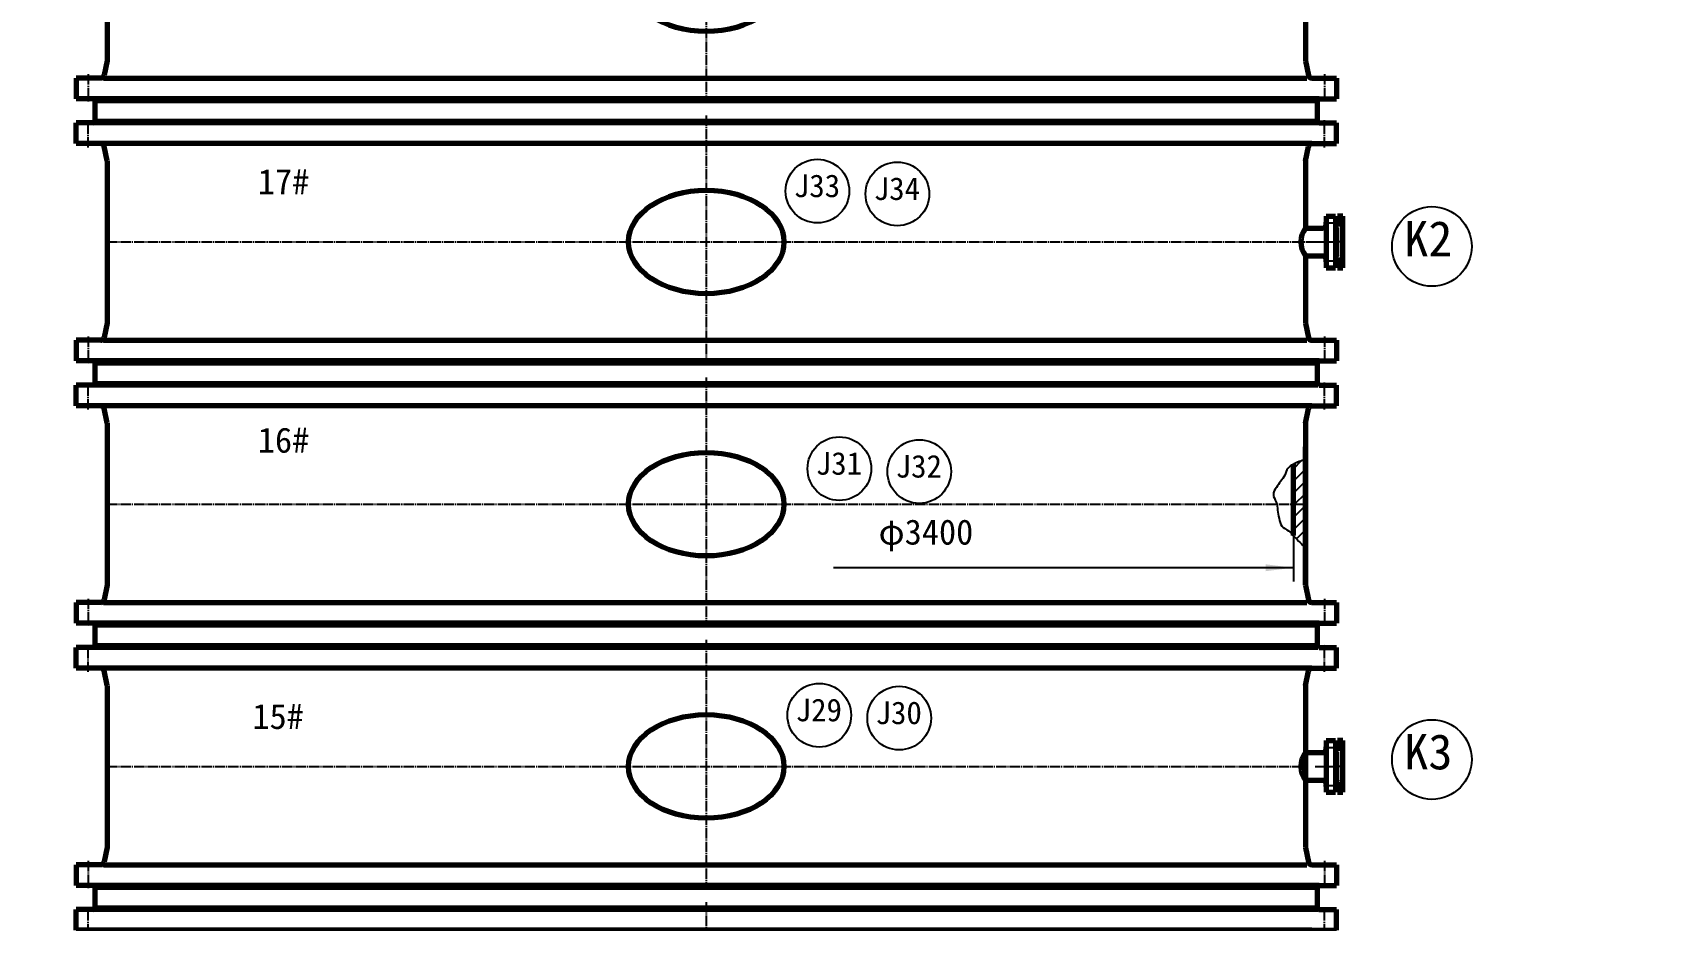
# Model space of a CAD drawing. Header units: millimetres. Extents: x -12040 to 11740, y -16820 to 16820.
# Drawn here: x -7105 to -2352, y 3687 to 6259 of the extents above; entities that cross this region are included whole.
import ezdxf

# ---------------------------------------------------------------- set-up
doc = ezdxf.new("R2010")
doc.units = ezdxf.units.MM
doc.linetypes.add('EB_DASHDOT', pattern=[39, 30, -3, 3, -3])
for name, color, linetype, lineweight in [('CAXA0', 7, 'Continuous', 70), ('CAXA1', 1, 'EB_DASHDOT', 25), ('CAXA3', 7, 'Continuous', 25), ('CAXA4', 3, 'Continuous', 25), ('CAXA5', 4, 'Continuous', 25)]:
    doc.layers.add(name, color=color, linetype=linetype, lineweight=lineweight)
doc.styles.add('TextStyle0', font='SIMFANG.TTF', dxfattribs={"width": 0.931973})
doc.styles.add('UserTxtStyle1', font='SIMFANG.TTF')
doc.styles.add('UserTxtStyle2', font='SIMFANG.TTF')
doc.styles.add('标准', font='SIMFANG.TTF')
doc.dimstyles.new('标准', dxfattribs={"dimscale": 20, "dimtxt": 3.5, "dimasz": 4, "dimexe": 2, "dimexo": 0, "dimtad": 1, "dimdsep": 46, "dimtxsty": '标准', "dimcen": 0, "dimdle": 6, "dimaunit": 1, "dimazin": 2, "dimtfac": 1, "dimtdec": 3, "dimtmove": 0, "dimatfit": 3, "dimfxl": 0, "dimtolj": 1, "dimtzin": 0, "dimarcsym": 0})

# ---------------------------------------------------------------- blocks, each defined once
blk = doc.blocks.new('CAXBLOCK43', base_point=(-5155.2, 3022.4))
at = {"layer": 'CAXA0'}
for p, q in [((-6980.2, 3657.4), (-6980.2, 3717.4)), ((-3385.2, 3717.4), (-6980.2, 3717.4)), ((-6925.2, 3722.4), (-3385.2, 3722.4)), ((-3380.2, 3717.4), (-3330.2, 3717.4)), ((-3330.2, 3657.4), (-3330.2, 3717.4)), ((-3402, 3657.4), (-6980.2, 3657.4)), ((-6890.2, 3607.4), (-6898.6, 3649.3)), ((-3420.2, 3607.4), (-3411.8, 3649.3)), ((-3402, 3657.4), (-3330.2, 3657.4)), ((-6890.2, 3607.4), (-6890.2, 3137.4)), ((-3420.2, 3607.4), (-3420.2, 3137.4)), ((-6890.2, 3137.4), (-6898.6, 3095.4)), ((-3420.2, 3137.4), (-3411.8, 3095.4)), ((-6980.2, 3087.4), (-6980.2, 3027.4)), ((-6908.4, 3087.4), (-6980.2, 3087.4)), ((-3402, 3087.4), (-3330.2, 3087.4)), ((-3330.2, 3087.4), (-3330.2, 3027.4)), ((-3380.2, 3027.4), (-6980.2, 3027.4)), ((-6925.2, 3022.4), (-3385.2, 3022.4)), ((-3380.2, 3027.4), (-3330.2, 3027.4))]:
    blk.add_line(p, q, dxfattribs=at)
for centre, radius, start, end in [((-6930.2, 3722.4), 5, 270, 360), ((-3380.2, 3722.4), 5, 180, 270), ((-6908.4, 3647.4), 10, 11.3099, 90), ((-3402, 3647.4), 10, 90, 168.6901), ((-6908.4, 3097.4), 10, 270, 348.6901), ((-3402, 3097.4), 10, 191.3099, 270), ((-6930.2, 3022.4), 5, 0, 90), ((-3380.2, 3022.4), 5, 90, 180)]:
    blk.add_arc(centre, radius, start, end, dxfattribs=at)
blk.add_ellipse((-5155.2, 3372.4), major_axis=(225, 0), ratio=0.666667, dxfattribs=at)
at = {"layer": 'CAXA1'}
for p, q in [((-6945.2, 3646.4), (-6945.2, 3724.9)), ((-5155.2, 3739.3), (-5155.2, 3022.4)), ((-3365.2, 3646.4), (-3365.2, 3724.9)), ((-6890.2, 3372.4), (-3420.2, 3372.4)), ((-6945.2, 3098.3), (-6945.2, 3019.9)), ((-3365.2, 3098.3), (-3365.2, 3019.9))]:
    blk.add_line(p, q, dxfattribs=at)
at = {"layer": 'CAXA3'}
for p, q in [((-6900.2, 3657.4), (-6908.4, 3657.4)), ((-6898.6, 3649.3), (-6900.2, 3657.4)), ((-3411.8, 3649.3), (-3410.2, 3657.4)), ((-3410.2, 3657.4), (-3402, 3657.4)), ((-6898.6, 3095.4), (-6900.2, 3087.4)), ((-3411.8, 3095.4), (-3410.2, 3087.4)), ((-3410.2, 3087.4), (-3402, 3087.4))]:
    blk.add_line(p, q, dxfattribs=at)
at = {"layer": 'CAXA3', "linetype": 'Continuous', "lineweight": 70}
blk.add_line((-6900.2, 3087.4), (-3416, 3087.4), dxfattribs=at)
blk = doc.blocks.new('CAXBLOCK44', base_point=(-5155.2, 3782.4))
at = {"layer": 'CAXA0'}
for p, q in [((-6980.2, 4417.4), (-6980.2, 4477.4)), ((-3385.2, 4477.4), (-6980.2, 4477.4)), ((-6925.2, 4482.4), (-3385.2, 4482.4)), ((-3380.2, 4477.4), (-3330.2, 4477.4)), ((-3330.2, 4417.4), (-3330.2, 4477.4)), ((-3402, 4417.4), (-6980.2, 4417.4)), ((-6890.2, 4367.4), (-6898.6, 4409.3)), ((-3420.2, 4367.4), (-3411.8, 4409.3)), ((-3402, 4417.4), (-3330.2, 4417.4)), ((-6890.2, 4367.4), (-6890.2, 3897.4)), ((-3420.2, 4367.4), (-3420.2, 3897.4)), ((-6890.2, 3897.4), (-6898.6, 3855.4)), ((-3420.2, 3897.4), (-3411.8, 3855.4)), ((-6980.2, 3847.4), (-6980.2, 3787.4)), ((-6908.4, 3847.4), (-6980.2, 3847.4)), ((-3402, 3847.4), (-3330.2, 3847.4)), ((-3330.2, 3847.4), (-3330.2, 3787.4)), ((-3380.2, 3787.4), (-6980.2, 3787.4)), ((-6925.2, 3782.4), (-3385.2, 3782.4)), ((-3380.2, 3787.4), (-3330.2, 3787.4))]:
    blk.add_line(p, q, dxfattribs=at)
for centre, radius, start, end in [((-6930.2, 4482.4), 5, 270, 360), ((-3380.2, 4482.4), 5, 180, 270), ((-6908.4, 4407.4), 10, 11.3099, 90), ((-3402, 4407.4), 10, 90, 168.6901), ((-6908.4, 3857.4), 10, 270, 348.6901), ((-3402, 3857.4), 10, 191.3099, 270), ((-6930.2, 3782.4), 5, 0, 90), ((-3380.2, 3782.4), 5, 90, 180)]:
    blk.add_arc(centre, radius, start, end, dxfattribs=at)
blk.add_ellipse((-5155.2, 4132.4), major_axis=(225, 0), ratio=0.666667, dxfattribs=at)
at = {"layer": 'CAXA1'}
for p, q in [((-6945.2, 4406.4), (-6945.2, 4484.9)), ((-5155.2, 4499.3), (-5155.2, 3782.4)), ((-3365.2, 4406.4), (-3365.2, 4484.9)), ((-6890.2, 4132.4), (-3420.2, 4132.4)), ((-6945.2, 3858.3), (-6945.2, 3779.9)), ((-3365.2, 3858.3), (-3365.2, 3779.9))]:
    blk.add_line(p, q, dxfattribs=at)
at = {"layer": 'CAXA3'}
for p, q in [((-6900.2, 4417.4), (-6908.4, 4417.4)), ((-6898.6, 4409.3), (-6900.2, 4417.4)), ((-3411.8, 4409.3), (-3410.2, 4417.4)), ((-3410.2, 4417.4), (-3402, 4417.4)), ((-6898.6, 3855.4), (-6900.2, 3847.4)), ((-3411.8, 3855.4), (-3410.2, 3847.4)), ((-3410.2, 3847.4), (-3402, 3847.4))]:
    blk.add_line(p, q, dxfattribs=at)
at = {"layer": 'CAXA3', "linetype": 'Continuous', "lineweight": 70}
blk.add_line((-6900.2, 3847.4), (-3416, 3847.4), dxfattribs=at)
blk = doc.blocks.new('CAXBLOCK45', base_point=(-5155.2, 4542.4))
at = {"layer": 'CAXA0'}
for p, q in [((-6980.2, 5177.4), (-6980.2, 5237.4)), ((-3385.2, 5237.4), (-6980.2, 5237.4)), ((-6925.2, 5242.4), (-3385.2, 5242.4)), ((-3380.2, 5237.4), (-3330.2, 5237.4)), ((-3330.2, 5177.4), (-3330.2, 5237.4)), ((-3402, 5177.4), (-6980.2, 5177.4)), ((-6890.2, 5127.4), (-6898.6, 5169.3)), ((-3420.2, 5127.4), (-3411.8, 5169.3)), ((-3402, 5177.4), (-3330.2, 5177.4)), ((-6890.2, 5127.4), (-6890.2, 4657.4)), ((-3420.2, 5127.4), (-3420.2, 4657.4)), ((-6890.2, 4657.4), (-6898.6, 4615.4)), ((-3420.2, 4657.4), (-3411.8, 4615.4)), ((-6980.2, 4607.4), (-6980.2, 4547.4)), ((-6908.4, 4607.4), (-6980.2, 4607.4)), ((-3402, 4607.4), (-3330.2, 4607.4)), ((-3330.2, 4607.4), (-3330.2, 4547.4)), ((-3380.2, 4547.4), (-6980.2, 4547.4)), ((-6925.2, 4542.4), (-3385.2, 4542.4)), ((-3380.2, 4547.4), (-3330.2, 4547.4))]:
    blk.add_line(p, q, dxfattribs=at)
for centre, radius, start, end in [((-6930.2, 5242.4), 5, 270, 360), ((-3380.2, 5242.4), 5, 180, 270), ((-6908.4, 5167.4), 10, 11.3099, 90), ((-3402, 5167.4), 10, 90, 168.6901), ((-6908.4, 4617.4), 10, 270, 348.6901), ((-3402, 4617.4), 10, 191.3099, 270), ((-6930.2, 4542.4), 5, 0, 90), ((-3380.2, 4542.4), 5, 90, 180)]:
    blk.add_arc(centre, radius, start, end, dxfattribs=at)
blk.add_ellipse((-5155.2, 4892.4), major_axis=(225, 0), ratio=0.666667, dxfattribs=at)
at = {"layer": 'CAXA1'}
for p, q in [((-6945.2, 5166.4), (-6945.2, 5244.9)), ((-5155.2, 5259.3), (-5155.2, 4542.4)), ((-3365.2, 5166.4), (-3365.2, 5244.9)), ((-6890.2, 4892.4), (-3420.2, 4892.4)), ((-6945.2, 4618.3), (-6945.2, 4539.9)), ((-3365.2, 4618.3), (-3365.2, 4539.9))]:
    blk.add_line(p, q, dxfattribs=at)
at = {"layer": 'CAXA3'}
for p, q in [((-6900.2, 5177.4), (-6908.4, 5177.4)), ((-6898.6, 5169.3), (-6900.2, 5177.4)), ((-3411.8, 5169.3), (-3410.2, 5177.4)), ((-3410.2, 5177.4), (-3402, 5177.4)), ((-6898.6, 4615.4), (-6900.2, 4607.4)), ((-3411.8, 4615.4), (-3410.2, 4607.4)), ((-3410.2, 4607.4), (-3402, 4607.4))]:
    blk.add_line(p, q, dxfattribs=at)
at = {"layer": 'CAXA3', "linetype": 'Continuous', "lineweight": 70}
blk.add_line((-6900.2, 4607.4), (-3416, 4607.4), dxfattribs=at)
blk = doc.blocks.new('CAXBLOCK66', base_point=(-5155.2, 6062.4))
at = {"layer": 'CAXA0'}
for p, q in [((-6980.2, 6697.4), (-6980.2, 6757.4)), ((-3385.2, 6757.4), (-6980.2, 6757.4)), ((-6925.2, 6762.4), (-3385.2, 6762.4)), ((-3380.2, 6757.4), (-3330.2, 6757.4)), ((-3330.2, 6697.4), (-3330.2, 6757.4)), ((-3402, 6697.4), (-6980.2, 6697.4)), ((-6890.2, 6647.4), (-6898.6, 6689.3)), ((-3420.2, 6647.4), (-3411.8, 6689.3)), ((-3402, 6697.4), (-3330.2, 6697.4)), ((-6890.2, 6647.4), (-6890.2, 6177.4)), ((-3420.2, 6647.4), (-3420.2, 6177.4)), ((-6890.2, 6177.4), (-6898.6, 6135.4)), ((-3420.2, 6177.4), (-3411.8, 6135.4)), ((-6980.2, 6127.4), (-6980.2, 6067.4)), ((-6908.4, 6127.4), (-6980.2, 6127.4)), ((-3402, 6127.4), (-3330.2, 6127.4)), ((-3330.2, 6127.4), (-3330.2, 6067.4)), ((-3380.2, 6067.4), (-6980.2, 6067.4)), ((-6925.2, 6062.4), (-3385.2, 6062.4)), ((-3380.2, 6067.4), (-3330.2, 6067.4))]:
    blk.add_line(p, q, dxfattribs=at)
for centre, radius, start, end in [((-6930.2, 6762.4), 5, 270, 360), ((-3380.2, 6762.4), 5, 180, 270), ((-6908.4, 6687.4), 10, 11.3099, 90), ((-3402, 6687.4), 10, 90, 168.6901), ((-6908.4, 6137.4), 10, 270, 348.6901), ((-3402, 6137.4), 10, 191.3099, 270), ((-6930.2, 6062.4), 5, 0, 90), ((-3380.2, 6062.4), 5, 90, 180)]:
    blk.add_arc(centre, radius, start, end, dxfattribs=at)
blk.add_ellipse((-5155.2, 6412.4), major_axis=(225, 0), ratio=0.666667, dxfattribs=at)
at = {"layer": 'CAXA1'}
for p, q in [((-6945.2, 6686.4), (-6945.2, 6764.9)), ((-5155.2, 6779.3), (-5155.2, 6062.4)), ((-3365.2, 6686.4), (-3365.2, 6764.9)), ((-6890.2, 6412.4), (-3420.2, 6412.4)), ((-6945.2, 6138.3), (-6945.2, 6059.9)), ((-3365.2, 6138.3), (-3365.2, 6059.9))]:
    blk.add_line(p, q, dxfattribs=at)
at = {"layer": 'CAXA3'}
for p, q in [((-6900.2, 6697.4), (-6908.4, 6697.4)), ((-6898.6, 6689.3), (-6900.2, 6697.4)), ((-3411.8, 6689.3), (-3410.2, 6697.4)), ((-3410.2, 6697.4), (-3402, 6697.4)), ((-6898.6, 6135.4), (-6900.2, 6127.4)), ((-3411.8, 6135.4), (-3410.2, 6127.4)), ((-3410.2, 6127.4), (-3402, 6127.4))]:
    blk.add_line(p, q, dxfattribs=at)
at = {"layer": 'CAXA3', "linetype": 'Continuous', "lineweight": 70}
blk.add_line((-6900.2, 6127.4), (-3416, 6127.4), dxfattribs=at)
blk = doc.blocks.new('CAXBLOCK72', base_point=(-3330.2, 5652.4))
at = {"layer": 'CAXA0'}
for p, q in [((-3312.2, 5727.4), (-3327.2, 5727.4)), ((-3327.2, 5727.4), (-3327.2, 5697.4)), ((-3312.2, 5577.4), (-3312.2, 5727.4)), ((-3330.2, 5694.4), (-3327.2, 5697.4)), ((-3330.2, 5694.4), (-3330.2, 5610.4)), ((-3330.2, 5610.4), (-3326.7, 5606.9)), ((-3327.2, 5607.4), (-3327.2, 5577.4)), ((-3327.2, 5577.4), (-3312.2, 5577.4))]:
    blk.add_line(p, q, dxfattribs=at)
at = {"layer": 'CAXA0', "linetype": 'EB_DASHDOT', "lineweight": 25}
for p, q in [((-3312.2, 5707.4), (-3327.2, 5707.4)), ((-3312.2, 5597.4), (-3327.2, 5597.4))]:
    blk.add_line(p, q, dxfattribs=at)
at = {"layer": 'CAXA1', "linetype": 'EB_DASHDOT', "lineweight": 25}
blk.add_line((-3312.2, 5652.4), (-3330.2, 5652.4), dxfattribs=at)
blk = doc.blocks.new('CAXBLOCK102', base_point=(-3296.8, 4888.8))
at = {"layer": 'CAXA5', "color": 0, "linetype": 'Continuous', "lineweight": 25}
for p, q in [((-3455.2, 4994.7), (-3431.3, 5018.7)), ((-3455.2, 4959.3), (-3420.2, 4994.3)), ((-3455.2, 4924), (-3420.2, 4959)), ((-3451.5, 4892.4), (-3420.2, 4923.6)), ((-3455.2, 4888.6), (-3451.5, 4892.4)), ((-3455.2, 4853.3), (-3420.2, 4888.3)), ((-3455.2, 4817.9), (-3420.2, 4852.9)), ((-3446.2, 4791.6), (-3420.2, 4817.6)), ((-3428.4, 4774), (-3420.2, 4782.2))]:
    blk.add_line(p, q, dxfattribs=at)
blk = doc.blocks.new('*CAXBLOCK103104')
at = {"layer": 'CAXA4', "linetype": 'Continuous', "lineweight": 25}
blk.add_hatch(color=0, dxfattribs=at).paths.add_polyline_path([(-3455.2, 4708.2), (-3535.2, 4718.2), (-3535.2, 4698.2)], flags=0)
at = {"layer": 'CAXA4', "color": 0, "linetype": 'Continuous', "lineweight": 25}
for p, q in [((-3455.2, 4801.2), (-3455.2, 4668.2)), ((-3455.2, 4708.2), (-4787, 4708.2))]:
    blk.add_line(p, q, dxfattribs=at)
at = {"layer": 'CAXA4', "color": 0, "linetype": 'Continuous', "lineweight": 25, "insert": (-4656.2, 4848.2), "char_height": 72.993, "attachment_point": 1, "style": 'UserTxtStyle2'}
blk.add_mtext('\\fFangSong_GB2312|b0|i0|p34;φ3400', dxfattribs=at)
blk = doc.blocks.new('*CAXBLOCK165166')
at = {"layer": 'CAXA4', "linetype": 'Continuous', "lineweight": 25}
for points in [[(-1836.3, 6762.4), (-1846.3, 6682.4), (-1826.3, 6682.4)], [(-1836.3, 1502.4), (-1846.3, 1582.4), (-1826.3, 1582.4)]]:
    blk.add_hatch(color=0, dxfattribs=at).paths.add_polyline_path(points, flags=0)
at = {"layer": 'CAXA4', "color": 0, "linetype": 'Continuous', "lineweight": 25}
for p, q in [((-3385.2, 6762.4), (-1796.3, 6762.4)), ((-1836.3, 6762.4), (-1836.3, 1502.4)), ((-3385.2, 1502.4), (-1796.3, 1502.4))]:
    blk.add_line(p, q, dxfattribs=at)
at = {"layer": 'CAXA4', "color": 0, "linetype": 'Continuous', "lineweight": 25, "insert": (-1976.3, 3701.5), "char_height": 72.993, "attachment_point": 1, "rotation": 90, "style": 'UserTxtStyle2'}
blk.add_mtext('\\fFangSong_GB2312|b0|i0|p34;7x700+6x60=(5260)', dxfattribs=at)
blk = doc.blocks.new('*CAXBLOCK265266')
at = {"layer": 'CAXA4', "linetype": 'Continuous', "lineweight": 25}
for points in [[(-693.2, 15782.4), (-703.2, 15702.4), (-683.2, 15702.4)], [(-693.2, -14137.6), (-703.2, -14057.6), (-683.2, -14057.6)]]:
    blk.add_hatch(color=0, dxfattribs=at).paths.add_polyline_path(points, flags=0)
at = {"layer": 'CAXA4', "color": 0, "linetype": 'Continuous', "lineweight": 25}
for p, q in [((-4539.2, 15782.4), (-653.2, 15782.4)), ((-693.2, 15782.4), (-693.2, -14137.6)), ((-3425.2, -14137.6), (-653.2, -14137.6))]:
    blk.add_line(p, q, dxfattribs=at)
at = {"layer": 'CAXA4', "color": 0, "linetype": 'Continuous', "lineweight": 25, "insert": (-833.2, 695.9), "char_height": 72.993, "attachment_point": 1, "rotation": 90, "style": 'UserTxtStyle2'}
blk.add_mtext('\\fFangSong_GB2312|b0|i0|p34;29920', dxfattribs=at)
blk = doc.blocks.new('CAXBLOCK418', base_point=(-10161.8, 3893.1))
at = {"layer": 'CAXA0', "linetype": 'Continuous', "lineweight": 25}
blk.add_hatch(color=0, dxfattribs=at).paths.add_polyline_path([(-6578.5, 3513), (-6578.6, 3514.6), (-6579, 3516.1), (-6579.6, 3517.6), (-6580.4, 3518.9), (-6581.4, 3520.1), (-6582.6, 3521.1), (-6583.9, 3522), (-6585.4, 3522.6), (-6586.9, 3522.9), (-6588.5, 3523), (-6590, 3522.9), (-6591.6, 3522.6), (-6593, 3522), (-6594.3, 3521.1), (-6595.5, 3520.1), (-6596.6, 3518.9), (-6597.4, 3517.6), (-6598, 3516.1), (-6598.3, 3514.6), (-6598.5, 3513), (-6598.3, 3511.5), (-6598, 3510), (-6597.4, 3508.5), (-6596.6, 3507.2), (-6595.5, 3506), (-6594.3, 3505), (-6593, 3504.1), (-6591.6, 3503.5), (-6590, 3503.2), (-6588.5, 3503), (-6586.9, 3503.2), (-6585.4, 3503.5), (-6583.9, 3504.1), (-6582.6, 3505), (-6581.4, 3506), (-6580.4, 3507.2), (-6579.6, 3508.5), (-6579, 3510), (-6578.6, 3511.5)], flags=0)
at = {"layer": 'CAXA0', "color": 0, "linetype": 'Continuous', "lineweight": 25}
for p, q in [((-9961.8, 3893.1), (-10161.8, 3893.1)), ((-6588.5, 3513), (-9961.8, 3893.1))]:
    blk.add_line(p, q, dxfattribs=at)
at = {"layer": 'CAXA0', "color": 0, "linetype": 'Continuous', "lineweight": 25, "insert": (-10130.3, 4040.8), "char_height": 100, "attachment_point": 1, "style": 'TextStyle0'}
blk.add_mtext('\\fFangSong_GB2312|b0|i0|p34;32', dxfattribs=at)
blk = doc.blocks.new('CAXBLOCK417', base_point=(-6588.5, 3513))
at = {"layer": 'CAXA0', "color": 0, "linetype": 'ByBlock', "lineweight": -2}
blk.add_blockref('CAXBLOCK418', (-10161.8, 3893.1), dxfattribs=at)
blk = doc.blocks.new('CAXBLOCK472', base_point=(-3330.2, 4132.4))
at = {"layer": 'CAXA0'}
for p, q in [((-3312.2, 4207.4), (-3327.2, 4207.4)), ((-3327.2, 4207.4), (-3327.2, 4177.4)), ((-3312.2, 4057.4), (-3312.2, 4207.4)), ((-3330.2, 4174.4), (-3327.2, 4177.4)), ((-3330.2, 4174.4), (-3330.2, 4090.4)), ((-3330.2, 4090.4), (-3326.7, 4086.9)), ((-3327.2, 4087.4), (-3327.2, 4057.4)), ((-3327.2, 4057.4), (-3312.2, 4057.4))]:
    blk.add_line(p, q, dxfattribs=at)
at = {"layer": 'CAXA0', "linetype": 'EB_DASHDOT', "lineweight": 25}
for p, q in [((-3312.2, 4187.4), (-3327.2, 4187.4)), ((-3312.2, 4077.4), (-3327.2, 4077.4))]:
    blk.add_line(p, q, dxfattribs=at)
at = {"layer": 'CAXA1', "linetype": 'EB_DASHDOT', "lineweight": 25}
blk.add_line((-3312.2, 4132.4), (-3330.2, 4132.4), dxfattribs=at)

msp = doc.modelspace()

# ---------------------------------------------------------------- linework, layer by layer
at = {"layer": 'CAXA0'}
for p, q in [((-6925.221, 6002.368), (-6925.221, 6062.368)), ((-3385.221, 6002.368), (-3385.221, 6062.368)), ((-6980.221, 5937.368), (-6980.221, 5997.368)), ((-3385.221, 5997.368), (-6980.221, 5997.368)), ((-6925.221, 6002.368), (-3385.221, 6002.368)), ((-3380.221, 5997.368), (-3330.221, 5997.368)), ((-3330.221, 5937.368), (-3330.221, 5997.368)), ((-3402.023, 5937.368), (-6980.221, 5937.368)), ((-6890.221, 5887.368), (-6898.613, 5929.329)), ((-3420.221, 5887.368), (-3411.829, 5929.329)), ((-3402.023, 5937.368), (-3330.221, 5937.368)), ((-6890.221, 5887.368), (-6890.221, 5417.368)), ((-3420.221, 5887.368), (-3420.221, 5692.368)), ((-3360.221, 5727.368), (-3333.221, 5727.368)), ((-3360.221, 5727.368), (-3360.221, 5702.368)), ((-3333.221, 5727.368), (-3333.221, 5607.368)), ((-3420.221, 5692.368), (-3370.221, 5692.368)), ((-3360.221, 5702.368), (-3360.221, 5577.368)), ((-3330.221, 5694.368), (-3333.221, 5697.368)), ((-3330.221, 5694.368), (-3330.221, 5610.368)), ((-3420.221, 5612.368), (-3370.221, 5612.368)), ((-3420.221, 5612.368), (-3420.221, 5417.368)), ((-3330.221, 5610.368), (-3333.221, 5607.368)), ((-3360.221, 5577.368), (-3333.221, 5577.368)), ((-3333.221, 5607.368), (-3333.221, 5577.368)), ((-6890.221, 5417.368), (-6898.613, 5375.407)), ((-3420.221, 5417.368), (-3411.829, 5375.407)), ((-6980.221, 5367.368), (-6980.221, 5307.368)), ((-6908.419, 5367.368), (-6980.221, 5367.368)), ((-3402.023, 5367.368), (-3330.221, 5367.368)), ((-3330.221, 5367.368), (-3330.221, 5307.368)), ((-3380.221, 5307.368), (-6980.221, 5307.368)), ((-6925.221, 5242.368), (-6925.221, 5302.368)), ((-6925.221, 5302.368), (-3385.221, 5302.368)), ((-3385.221, 5242.368), (-3385.221, 5302.368)), ((-3380.221, 5307.368), (-3330.221, 5307.368)), ((-3420.221, 4657.368), (-3420.221, 5058.895)), ((-3455.221, 4801.232), (-3455.221, 5007.886)), ((-6925.221, 4482.368), (-6925.221, 4542.368)), ((-3385.221, 4482.368), (-3385.221, 4542.368)), ((-3360.221, 4207.368), (-3333.221, 4207.368)), ((-3360.221, 4207.368), (-3360.221, 4182.368)), ((-3333.221, 4207.368), (-3333.221, 4087.368)), ((-3420.221, 4172.368), (-3370.221, 4172.368)), ((-3360.221, 4182.368), (-3360.221, 4057.368)), ((-3330.221, 4174.368), (-3333.221, 4177.368)), ((-3330.221, 4174.368), (-3330.221, 4090.368)), ((-3420.221, 4092.368), (-3370.221, 4092.368)), ((-3330.221, 4090.368), (-3333.221, 4087.368)), ((-3360.221, 4057.368), (-3333.221, 4057.368)), ((-3333.221, 4087.368), (-3333.221, 4057.368)), ((-6925.221, 3722.368), (-6925.221, 3782.368)), ((-3385.221, 3722.368), (-3385.221, 3782.368))]:
    msp.add_line(p, q, dxfattribs=at)
at = {"layer": 'CAXA0', "linetype": 'Continuous', "lineweight": 25}
msp.add_circle((-3054.086, 5639.23), 115.437, dxfattribs=at)
at = {"layer": 'CAXA0'}
for centre, radius, start, end in [((-6930.221, 6002.368), 5, 270, 360), ((-3380.221, 6002.368), 5, 180, 270), ((-6908.419, 5927.368), 10, 11.309932, 90), ((-3402.023, 5927.368), 10, 90, 168.690068), ((-3367.489, 5652.368), 66.186, 142.817634, 217.182366), ((-3370.221, 5702.368), 10, 270, 360), ((-3370.221, 5602.368), 10, 0, 90), ((-6908.419, 5377.368), 10, 270, 348.690068), ((-3402.023, 5377.368), 10, 191.309932, 270), ((-6930.221, 5302.368), 5, 0, 90), ((-3380.221, 5302.368), 5, 90, 180), ((-3367.489, 4132.368), 66.186, 142.817634, 217.182366), ((-3370.221, 4182.368), 10, 270, 360), ((-3370.221, 4082.368), 10, 0, 90)]:
    msp.add_arc(centre, radius, start, end, dxfattribs=at)
msp.add_ellipse((-5155.221, 5652.368), major_axis=(225, 0), ratio=0.66666667, dxfattribs=at)
at = {"layer": 'CAXA1'}
for p, q in [((-6945.221, 5926.437), (-6945.221, 6004.88)), ((-5155.221, 6019.327), (-5155.221, 5302.368)), ((-3365.221, 5926.437), (-3365.221, 6004.88)), ((-6890.221, 5652.368), (-3330.221, 5652.368)), ((-3391.714, 5652.368), (-3330.221, 5652.368)), ((-6945.221, 5378.299), (-6945.221, 5299.857)), ((-3365.221, 5378.299), (-3365.221, 5299.857)), ((-3391.714, 4132.368), (-3330.221, 4132.368))]:
    msp.add_line(p, q, dxfattribs=at)
at = {"layer": 'CAXA1', "linetype": 'EB_DASHDOT', "lineweight": 25}
for p, q in [((-3367.712, 5707.368), (-3326.02, 5707.368)), ((-3367.712, 5597.368), (-3326.02, 5597.368)), ((-3367.712, 4187.368), (-3326.02, 4187.368)), ((-3367.712, 4077.368), (-3326.02, 4077.368))]:
    msp.add_line(p, q, dxfattribs=at)
at = {"layer": 'CAXA3'}
for p, q in [((-6900.221, 5937.368), (-6908.419, 5937.368)), ((-6898.613, 5929.329), (-6900.221, 5937.368)), ((-3411.829, 5929.329), (-3410.221, 5937.368)), ((-3410.221, 5937.368), (-3402.023, 5937.368)), ((-6898.613, 5375.407), (-6900.221, 5367.368)), ((-3411.829, 5375.407), (-3410.221, 5367.368)), ((-3410.221, 5367.368), (-3402.023, 5367.368))]:
    msp.add_line(p, q, dxfattribs=at)
at = {"layer": 'CAXA3', "linetype": 'Continuous', "lineweight": 70}
msp.add_line((-6900.221, 5367.368), (-3416.025, 5367.368), dxfattribs=at)
at = {"layer": 'CAXA3', "linetype": 'Continuous', "lineweight": 25}
for centre, radius in [((-4833.278, 5799.788), 92.17), ((-4601.905, 5791.517), 92.17), ((-4769.816, 4995.252), 92.17), ((-4538.443, 4986.982), 92.17), ((-4827.989, 4280.697), 92.17), ((-4596.616, 4272.427), 92.17), ((-3054.086, 4152.194), 115.437)]:
    msp.add_circle(centre, radius, dxfattribs=at)
msp.add_open_spline([(-3420.221, 5024.084), (-3420.51, 5023.913), (-3426.289, 5020.547), (-3438.51, 5015.693), (-3455.635, 5008.11), (-3473.882, 4997.25), (-3478.049, 4975.329), (-3492.565, 4958.523), (-3503.966, 4940.897), (-3518.084, 4919.851), (-3502.605, 4898.481), (-3501.454, 4874.559), (-3496.632, 4851.784), (-3491.713, 4826.342), (-3467.662, 4816.643), (-3452.81, 4797.586), (-3436.853, 4782.857), (-3426.065, 4770.931), (-3420.221, 4768.472)], degree=3, knots=[0, 0, 0, 0, 1.01216964, 20.1521902, 39.29221077, 58.43223133, 80.30870142, 102.18517152, 124.06164162, 145.93811171, 169.84823049, 193.75834927, 217.66846805, 241.57858683, 265.50299641, 289.42740599, 313.35181558, 333.11848482, 333.11848482, 333.11848482, 333.11848482], dxfattribs=at)

# ---------------------------------------------------------------- block references
at = {"layer": 'CAXA0'}
for name, p in [('CAXBLOCK66', (-5155.221, 6062.368)), ('CAXBLOCK72', (-3330.221, 5652.368)), ('CAXBLOCK45', (-5155.221, 4542.368)), ('CAXBLOCK44', (-5155.221, 3782.368)), ('CAXBLOCK472', (-3330.221, 4132.368)), ('CAXBLOCK43', (-5155.221, 3022.368))]:
    msp.add_blockref(name, p, dxfattribs=at)
at = {"layer": 'CAXA0', "linetype": 'Continuous', "lineweight": 25}
msp.add_blockref('CAXBLOCK417', (-6588.469, 3513.044), dxfattribs=at)
at = {"layer": 'CAXA4'}
msp.add_blockref('*CAXBLOCK103104', (0, 0), dxfattribs=at)
at = {"layer": 'CAXA5'}
msp.add_blockref('CAXBLOCK102', (-3296.766, 4888.836), dxfattribs=at)

# ---------------------------------------------------------------- texts
at = {"layer": 'CAXA4', "linetype": 'Continuous', "lineweight": 25, "attachment_point": 1, "style": 'UserTxtStyle1'}
for s, insert, char_height in [('\\fFangSong_GB2312|b0|i0|p34;17#', (-6453.66, 5863.691), 72.9927), ('\\fFangSong_GB2312|b0|i0|p34;J33', (-4901.636, 5847.966), 65.69343), ('\\fFangSong_GB2312|b0|i0|p34;J34', (-4670.263, 5839.695), 65.69343), ('\\fFangSong_GB2312|b0|i0|p34;K2', (-3133.789, 5712.963), 102.18978), ('\\fFangSong_GB2312|b0|i0|p34;16#', (-6453.66, 5114.56), 72.9927), ('\\fFangSong_GB2312|b0|i0|p34;J31', (-4838.174, 5043.43), 65.69343), ('\\fFangSong_GB2312|b0|i0|p34;J32', (-4606.801, 5035.16), 65.69343), ('\\fFangSong_GB2312|b0|i0|p34;J29', (-4896.348, 4328.876), 65.69343), ('\\fFangSong_GB2312|b0|i0|p34;15#', (-6469.501, 4313.902), 72.9927), ('\\fFangSong_GB2312|b0|i0|p34;J30', (-4664.975, 4320.605), 65.69343), ('\\fFangSong_GB2312|b0|i0|p34;K3', (-3133.789, 4225.927), 102.18978)]:
    msp.add_mtext(s, dxfattribs=dict(at, insert=insert, char_height=char_height))

# ---------------------------------------------------------------- dimensions: what is measured, and where the dimension line sits
at = {"layer": 'CAXA4', "linetype": 'Continuous', "lineweight": 25}
dim = msp.add_linear_dim(base=(-693.151, 883.856), p1=(-4539.221, 15782.368), p2=(-3425.221, -14137.632), angle=270, text='\\fFangSong_GB2312;29920', dimstyle='标准', dxfattribs=at)
dim.commit()
dim.dimension.update_dxf_attribs({"geometry": '*CAXBLOCK265266', "text_midpoint": (-783.151, 822.368)})
at = {"layer": 'CAXA4'}
dim = msp.add_linear_dim(base=(-1836.294, 4266.898), p1=(-3385.221, 6762.368), p2=(-3385.221, 1502.368), angle=90, text='\\fFangSong_GB2312;7x700+6x60=(5260)', dimstyle='标准', dxfattribs=at)
dim.commit()
dim.dimension.update_dxf_attribs({"geometry": '*CAXBLOCK165166', "text_midpoint": (-1926.294, 4132.368)})

doc.saveas('drawing.dxf')
